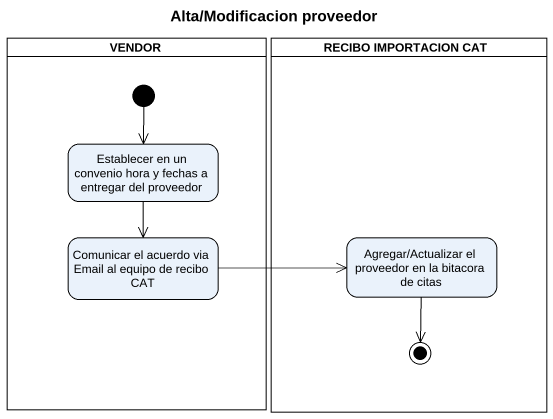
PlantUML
@startuml
title Alta/Modificacion proveedor
hide empty description
state VENDOR <<partition>> {
  state "Establecer en un convenio hora y fechas a entregar del proveedor" as Establecer_en_un_convenio
  state "Comunicar el acuerdo via Email al equipo de recibo CAT" as Comunicar_el_acuerdo_via
  [*] --> Establecer_en_un_convenio
}
state "RECIBO IMPORTACION CAT" as RECIBO_IMPORTACION_CAT <<partition>> {
  state "Agregar/Actualizar el proveedor en la bitacora de citas" as Agregar_Actualizar_el
  Agregar_Actualizar_el --> [*]
}
Establecer_en_un_convenio --> Comunicar_el_acuerdo_via
Comunicar_el_acuerdo_via -right-> Agregar_Actualizar_el
@enduml
